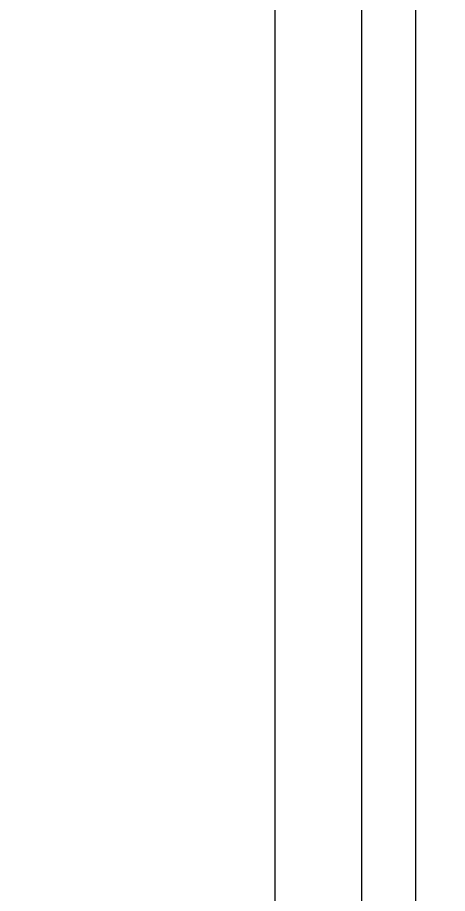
# Paper-space layout 'Layout1' of a CAD drawing. Header units: inches. Extents: x 1.4 to 42.2, y 1.7 to 32.5.
# Drawn here: x 5.644 to 6.614, y 21.502 to 23.477 of the extents above; entities that cross this region are included whole.
import ezdxf

# ---------------------------------------------------------------- set-up
doc = ezdxf.new("R2010")
doc.units = ezdxf.units.IN
doc.header["$MEASUREMENT"] = 0
doc.layers.add('DIM', color=179, linetype='Continuous', lineweight=30)
doc.layers.add('SLD-0', color=179, linetype='Continuous')
doc.styles.add('SLDTEXTSTYLE0', font='TXT', dxfattribs={"width": 0.821468})
doc.styles.add('SLDTEXTSTYLE7', font='TXT', dxfattribs={"width": 0.75})
doc.dimstyles.new('SLDDIMSTYLE1', dxfattribs={"dimtxt": 0.375, "dimasz": 0.13, "dimexe": 0, "dimexo": 0.0625, "dimgap": 0.09375, "dimtad": 0, "dimtih": 1, "dimtoh": 1, "dimdec": 0, "dimlfac": 4, "dimrnd": 1e-09, "dimzin": 12, "dimdsep": 46, "dimtxsty": 'SLDTEXTSTYLE0', "dimblk1": 'NONE', "dimblk2": 'NONE', "dimsah": 1, "dimcen": 0.09, "dimadec": 0, "dimazin": 3, "dimtfac": 1, "dimtdec": 3, "dimtofl": 0, "dimtmove": 0, "dimatfit": 3, "dimldrblk": 'NONE', "dimfxl": 0, "dimfrac": 2, "dimtolj": 1, "dimtzin": 12, "dimarcsym": 0})

# ---------------------------------------------------------------- blocks, each defined once
blk = doc.blocks.new('_D_18')
at = {"layer": 'DIM'}
for p, q in [((6.6765, 26.6884), (2.7731, 26.6884)), ((3.0543, 26.1259), (3.0543, 19.2397)), ((3.0543, 12.8421), (3.0543, 18.2418)), ((8.3519, 12.2796), (2.7731, 12.2796))]:
    blk.add_line(p, q, dxfattribs=at)
for points in [[(2.9606, 26.1259), (3.1481, 26.1259), (3.0543, 26.6884)], [(2.9606, 12.8421), (3.1481, 12.8421), (3.0543, 12.2796)]]:
    blk.add_solid(points, dxfattribs=at)
at = {"layer": 'DIM', "insert": (2.1694, 18.9628), "char_height": 0.375, "attachment_point": 1, "style": 'SLDTEXTSTYLE7'}
blk.add_mtext('57 5/8"', dxfattribs=at)
blk = doc.blocks.new('_NONE')

psp = doc.layouts.get("Layout1")

# ---------------------------------------------------------------- linework, layer by layer
at = {"layer": 'SLD-0', "color": 179, "linetype": 'Continuous', "lineweight": 15}
for p, q in [((6.2249, 27.3773), (6.2249, 19.5898)), ((6.4208, 19.5898), (6.4208, 27.3773)), ((6.5431, 19.7146), (6.5431, 27.2771))]:
    psp.add_line(p, q, dxfattribs=at)

# ---------------------------------------------------------------- dimensions: what is measured, and where the dimension line sits
at = {"layer": 'DIM'}
dim = psp.add_linear_dim(base=(3.0543, 12.2796), p1=(6.864, 26.6884), p2=(8.5394, 12.2796), angle=90, text='57 5/8""', dimstyle='SLDDIMSTYLE1', dxfattribs=at)
dim.commit()
dim.dimension.update_dxf_attribs({"geometry": '_D_18', "text_midpoint": (3.0543, 18.7407), "dimtype": 160})

doc.saveas('drawing.dxf')
